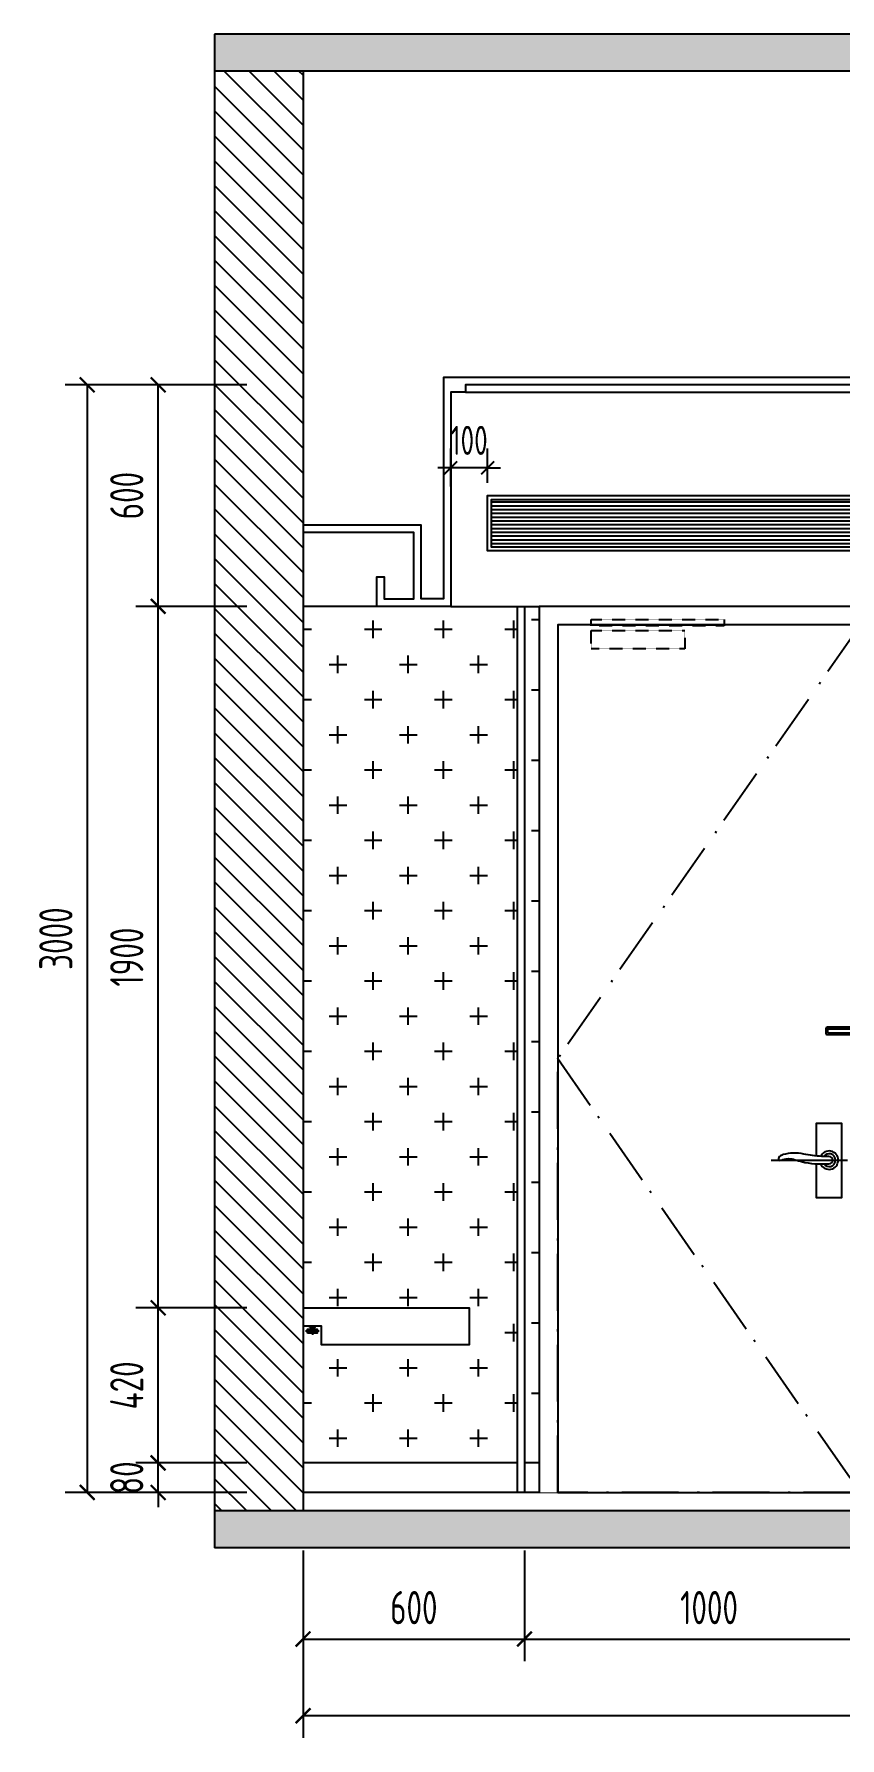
# Model space of a CAD drawing. Header units: millimetres. Extents: x 84706 to 155398, y -6776 to 36429.
# Drawn here: x 130550 to 132734, y 21572 to 26187 of the extents above; entities that cross this region are included whole.
import ezdxf

# ---------------------------------------------------------------- set-up
doc = ezdxf.new("R2010")
doc.units = ezdxf.units.MM
doc.set_wipeout_variables(frame=1)
doc.linetypes.add('HIDDEN2', pattern=[0.1875, 0.125, -0.0625])
doc.linetypes.add('门开启线', pattern=[246.186284, 154.07819, -35.789775, 5.864009, -50.45431])
doc.layers.get('Defpoints').update_dxf_attribs({"color": 250})
for name, color, linetype in [('DOOR', 60, 'Continuous'), ('DT', 2, 'Continuous'), ('EE1-【立面造型线（近看）】Elevation modelling line', 144, 'Continuous'), ('EE5-【立面楼板、墙体】Eloorslab_wall', 150, 'Continuous'), ('EE7-【立面填充】Hatch', 250, 'Continuous'), ('EE8-【立面完成线】Finish', 20, 'Continuous'), ('EL-FURN', 30, 'Continuous'), ('EL-立面看线', 30, 'Continuous'), ('EL-立面看线(稍粗）', 1, 'Continuous'), ('EL-立面细线', 142, 'Continuous'), ('EL-立面造型', 30, 'Continuous'), ('P-04-天花Ceiling AC', 14, 'Continuous'), ('STEEL', 142, 'Continuous')]:
    doc.layers.add(name, color=color, linetype=linetype)
doc.styles.add('尺寸标注', font='ARCHS.SHX', dxfattribs={"width": 0.8})
doc.dimstyles.new('海龙1：25', dxfattribs={"dimscale": 25, "dimtxt": 2.25, "dimasz": 1, "dimexe": 1.5, "dimexo": 1, "dimgap": 1, "dimtad": 1, "dimdec": 0, "dimrnd": 5, "dimdsep": 46, "dimtxsty": '尺寸标注', "dimblk": 'ARCHTICK', "dimblk1": 'ARCHTICK', "dimblk2": 'ARCHTICK', "dimcen": 1, "dimclrd": 44, "dimclre": 44, "dimclrt": 2, "dimadec": 0, "dimazin": 0, "dimtfac": 1, "dimtdec": 0, "dimtix": 1, "dimtmove": 2, "dimatfit": 3, "dimldrblk": 'hl_arrow2', "dimfxl": 0, "dimarcsym": 0})

# ---------------------------------------------------------------- blocks, each defined once
blk = doc.blocks.new('*U845')
at = {"layer": 'EE7-【立面填充】Hatch'}
h = blk.add_hatch(dxfattribs=at)
h.set_pattern_fill('YPSGT-钢筋混凝土', color=256, scale=200, pattern_type=2)
h.set_pattern_definition([(45, (59659.6, 1136.84), (-28.284271, 28.284271), []), (50, (59659.6, 1136.84), (143.45204, -12.55044), [15, -165]), (355, (59659.6, 1136.84), (-27.75027, 150.43842), [12, -132]), (100.4514, (59671.55, 1135.8), (115.70187, 137.8879), [12.74804, -140.22842]), (46.1842, (59659.6, 1176.84), (213.44822, -33.1038), [22.5, -247.5]), (96.6356, (59677.39, 1174.08), (186.93254, 194.82358), [19.12206, -210.3426]), (351.1842, (59659.6, 1176.84), (186.9324, 194.82373), [18, -198]), (21, (59679.6, 1166.84), (119.38141, -80.52379), [15, -165]), (326, (59679.6, 1166.84), (48.66306, 145.03), [12, -132]), (71.4514, (59689.55, 1160.13), (168.04452, 64.5061), [12.74804, -140.22842]), (37.5, (59659.6, 1136.84), (2.431971, 66.57877), [0, -130.4, 0, -134, 0, -132.5]), (7.5, (59659.6, 1136.84), (52.613907, 78.882342), [0, -76.4, 0, -127.4, 0, -50.5]), (327.5, (59615, 1136.84), (106.764487, -4.510974), [0, -50, 0, -156, 0, -207]), (317.5, (59595, 1136.84), (116.637234, 20.020996), [0, -65, 0, -103.6, 0, -147])])
h.paths.add_polyline_path([(152339.9, -85929), (148509.9, -85929), (148509.9, -86029), (152339.9, -86029)])
h.paths.add_polyline_path([(152339.9, -82029), (152339.9, -81929), (148509.9, -81929), (148509.9, -82029)])
h = blk.add_hatch(dxfattribs=at)
h.set_pattern_fill('ANSI31', color=256, scale=15)
h.set_pattern_definition([(45, (153217.076, -84447.61), (-33.67596, 33.67596), [])])
h.paths.add_polyline_path([(152339.9, -85929), (152339.9, -82029), (152099.9, -82029), (152099.9, -85929)])
h.paths.add_polyline_path([(148509.9, -85929), (148749.9, -85929), (148749.9, -82029), (148509.9, -82029)])
at = {"layer": 'EE5-【立面楼板、墙体】Eloorslab_wall'}
for p, q in [((148509.9, -81929), (148509.9, -86029)), ((148509.9, -81929), (152339.9, -81929)), ((152339.9, -81929), (152339.9, -82029)), ((148509.9, -82029), (152339.9, -82029)), ((148749.9, -82029), (148749.9, -85929)), ((152099.9, -82029), (152099.9, -85929)), ((152339.9, -82029), (152339.9, -85929)), ((148509.9, -85929), (152339.9, -85929)), ((152339.9, -85929), (152339.9, -86029)), ((148509.9, -86029), (152339.9, -86029))]:
    blk.add_line(p, q, dxfattribs=at)
at = {"layer": 'EE8-【立面完成线】Finish'}
blk.add_line((148749.9, -85879), (152099.9, -85879), dxfattribs=at)
blk = doc.blocks.new('_ArchTick')
at = {"color": 2, "linetype": 'ByBlock', "const_width": 0.15}
blk.add_lwpolyline([(-0.5, -0.5), (0.5, 0.5)], dxfattribs=at)
blk = doc.blocks.new('*D874')
at = {"layer": 'Defpoints', "color": 0, "transparency": 16777216}
for p in [(131279.1, 22236.7), (131879.1, 22236.7), (131879.1, 21839.8)]:
    blk.add_point(p, dxfattribs=at)
at = {"layer": 'EE1-【立面造型线（近看）】Elevation modelling line', "color": 44, "lineweight": -2, "transparency": 16777216}
for p, q in [((131279.1, 22079.8), (131279.1, 21779.8)), ((131879.1, 22079.8), (131879.1, 21779.8)), ((131279.1, 21839.8), (131879.1, 21839.8))]:
    blk.add_line(p, q, dxfattribs=at)
at = {"layer": 'EE1-【立面造型线（近看）】Elevation modelling line', "color": 44, "lineweight": -2, "transparency": 16777216, "xscale": 40, "yscale": 40, "zscale": 40, "rotation": 180}
blk.add_blockref('_ArchTick', (131279.1, 21839.8), dxfattribs=at)
at = {"layer": 'EE1-【立面造型线（近看）】Elevation modelling line', "color": 44, "lineweight": -2, "transparency": 16777216, "xscale": 40, "yscale": 40, "zscale": 40}
blk.add_blockref('_ArchTick', (131879.1, 21839.8), dxfattribs=at)
at = {"layer": 'EE1-【立面造型线（近看）】Elevation modelling line', "color": 2, "transparency": 16777216, "insert": (131579.1, 21924.8), "char_height": 90, "attachment_point": 5, "style": '尺寸标注'}
blk.add_mtext('600', dxfattribs=at)
blk = doc.blocks.new('hl_arrow2')
at = {"color": 2}
blk.add_line((-0.22, 0), (-1, 0), dxfattribs=at)
blk.add_lwpolyline([(-0.22, 0), (-0.86, -0.69), (-0.65, -0.86), (0, 0), (-0.65, 0.86), (-0.86, 0.69)], close=True, dxfattribs=at)
for points in [[(-0.86, 0.69), (-0.65, 0.86), (-0.22, 0), (0, 0)], [(-0.86, -0.69), (-0.65, -0.86), (-0.22, 0), (0, 0)]]:
    blk.add_solid(points, dxfattribs=at)
blk = doc.blocks.new('*D875')
at = {"layer": 'Defpoints', "color": 0, "transparency": 16777216}
for p in [(131879.1, 22236.7), (132879.1, 22236.7), (132879.1, 21839.8)]:
    blk.add_point(p, dxfattribs=at)
at = {"layer": 'EE1-【立面造型线（近看）】Elevation modelling line', "color": 44, "lineweight": -2, "transparency": 16777216}
for p, q in [((131879.1, 22079.8), (131879.1, 21779.8)), ((132879.1, 22079.8), (132879.1, 21779.8)), ((131879.1, 21839.8), (132879.1, 21839.8))]:
    blk.add_line(p, q, dxfattribs=at)
at = {"layer": 'EE1-【立面造型线（近看）】Elevation modelling line', "color": 44, "lineweight": -2, "transparency": 16777216, "xscale": 40, "yscale": 40, "zscale": 40, "rotation": 180}
blk.add_blockref('_ArchTick', (131879.1, 21839.8), dxfattribs=at)
at = {"layer": 'EE1-【立面造型线（近看）】Elevation modelling line', "color": 44, "lineweight": -2, "transparency": 16777216, "xscale": 40, "yscale": 40, "zscale": 40}
blk.add_blockref('_ArchTick', (132879.1, 21839.8), dxfattribs=at)
at = {"layer": 'EE1-【立面造型线（近看）】Elevation modelling line', "color": 2, "transparency": 16777216, "insert": (132379.1, 21924.8), "char_height": 90, "attachment_point": 5, "style": '尺寸标注'}
blk.add_mtext('1000', dxfattribs=at)
blk = doc.blocks.new('*D887')
at = {"layer": 'Defpoints', "color": 0, "transparency": 16777216}
for p in [(131279.1, 22236.7), (134529.1, 22236.7), (131279.1, 21631.9)]:
    blk.add_point(p, dxfattribs=at)
at = {"layer": 'EE1-【立面造型线（近看）】Elevation modelling line', "color": 44, "lineweight": -2, "transparency": 16777216}
for p, q in [((131279.1, 21871.9), (131279.1, 21571.9)), ((134529.1, 21871.9), (134529.1, 21571.9)), ((134529.1, 21631.9), (131279.1, 21631.9))]:
    blk.add_line(p, q, dxfattribs=at)
at = {"layer": 'EE1-【立面造型线（近看）】Elevation modelling line', "color": 44, "lineweight": -2, "transparency": 16777216, "xscale": 40, "yscale": 40, "zscale": 40, "rotation": 180}
blk.add_blockref('_ArchTick', (131279.1, 21631.9), dxfattribs=at)
at = {"layer": 'EE1-【立面造型线（近看）】Elevation modelling line', "color": 44, "lineweight": -2, "transparency": 16777216, "xscale": 40, "yscale": 40, "zscale": 40}
blk.add_blockref('_ArchTick', (134529.1, 21631.9), dxfattribs=at)
at = {"layer": 'EE1-【立面造型线（近看）】Elevation modelling line', "color": 2, "transparency": 16777216, "insert": (132904.1, 21716.9), "char_height": 90, "attachment_point": 5, "style": '尺寸标注'}
blk.add_mtext('3250', dxfattribs=at)
blk = doc.blocks.new('*D896')
at = {"layer": 'Defpoints', "color": 0, "transparency": 16777216}
for p in [(130886.3, 22316.7), (131279.1, 22316.7), (131279.1, 22236.7)]:
    blk.add_point(p, dxfattribs=at)
at = {"layer": 'EE1-【立面造型线（近看）】Elevation modelling line', "color": 44, "lineweight": -2, "transparency": 16777216}
for p, q in [((130886.3, 22316.7), (130886.3, 22356.7)), ((131126.3, 22316.7), (130826.3, 22316.7)), ((130886.3, 22236.7), (130886.3, 22316.7)), ((131126.3, 22236.7), (130826.3, 22236.7)), ((130886.3, 22236.7), (130886.3, 22196.7))]:
    blk.add_line(p, q, dxfattribs=at)
at = {"layer": 'EE1-【立面造型线（近看）】Elevation modelling line', "color": 44, "lineweight": -2, "transparency": 16777216, "xscale": 40, "yscale": 40, "zscale": 40}
for p, rotation in [((130886.3, 22316.7), 270), ((130886.3, 22236.7), 90)]:
    blk.add_blockref('_ArchTick', p, dxfattribs=dict(at, rotation=rotation))
at = {"layer": 'EE1-【立面造型线（近看）】Elevation modelling line', "color": 2, "transparency": 16777216, "insert": (130801.3, 22276.7), "char_height": 90, "attachment_point": 5, "rotation": 90, "style": '尺寸标注'}
blk.add_mtext('80', dxfattribs=at)
blk = doc.blocks.new('*D897')
at = {"layer": 'Defpoints', "color": 0, "transparency": 16777216}
for p in [(130886.3, 22736.7), (131279.1, 22736.7), (131279.1, 22316.7)]:
    blk.add_point(p, dxfattribs=at)
at = {"layer": 'EE1-【立面造型线（近看）】Elevation modelling line', "color": 44, "lineweight": -2, "transparency": 16777216}
for p, q in [((131126.3, 22736.7), (130826.3, 22736.7)), ((130886.3, 22316.7), (130886.3, 22736.7)), ((131126.3, 22316.7), (130826.3, 22316.7))]:
    blk.add_line(p, q, dxfattribs=at)
at = {"layer": 'EE1-【立面造型线（近看）】Elevation modelling line', "color": 44, "lineweight": -2, "transparency": 16777216, "xscale": 40, "yscale": 40, "zscale": 40}
for p, rotation in [((130886.3, 22736.7), 90), ((130886.3, 22316.7), 270)]:
    blk.add_blockref('_ArchTick', p, dxfattribs=dict(at, rotation=rotation))
at = {"layer": 'EE1-【立面造型线（近看）】Elevation modelling line', "color": 2, "transparency": 16777216, "insert": (130801.3, 22526.7), "char_height": 90, "attachment_point": 5, "rotation": 90, "style": '尺寸标注'}
blk.add_mtext('420', dxfattribs=at)
blk = doc.blocks.new('*D898')
at = {"layer": 'Defpoints', "color": 0, "transparency": 16777216}
for p in [(130886.3, 24636.7), (131279.1, 24636.7), (131279.1, 22736.7)]:
    blk.add_point(p, dxfattribs=at)
at = {"layer": 'EE1-【立面造型线（近看）】Elevation modelling line', "color": 44, "lineweight": -2, "transparency": 16777216}
for p, q in [((131126.3, 24636.7), (130826.3, 24636.7)), ((130886.3, 22736.7), (130886.3, 24636.7)), ((131126.3, 22736.7), (130826.3, 22736.7))]:
    blk.add_line(p, q, dxfattribs=at)
at = {"layer": 'EE1-【立面造型线（近看）】Elevation modelling line', "color": 44, "lineweight": -2, "transparency": 16777216, "xscale": 40, "yscale": 40, "zscale": 40}
for p, rotation in [((130886.3, 24636.7), 90), ((130886.3, 22736.7), 270)]:
    blk.add_blockref('_ArchTick', p, dxfattribs=dict(at, rotation=rotation))
at = {"layer": 'EE1-【立面造型线（近看）】Elevation modelling line', "color": 2, "transparency": 16777216, "insert": (130801.3, 23686.7), "char_height": 90, "attachment_point": 5, "rotation": 90, "style": '尺寸标注'}
blk.add_mtext('1900', dxfattribs=at)
blk = doc.blocks.new('*D899')
at = {"layer": 'Defpoints', "color": 0, "transparency": 16777216}
for p in [(130886.3, 25236.7), (131719.1, 25236.7), (131279.1, 24636.7)]:
    blk.add_point(p, dxfattribs=at)
at = {"layer": 'EE1-【立面造型线（近看）】Elevation modelling line', "color": 44, "lineweight": -2, "transparency": 16777216}
for p, q in [((131126.3, 25236.7), (130826.3, 25236.7)), ((130886.3, 24636.7), (130886.3, 25236.7)), ((131126.3, 24636.7), (130826.3, 24636.7))]:
    blk.add_line(p, q, dxfattribs=at)
at = {"layer": 'EE1-【立面造型线（近看）】Elevation modelling line', "color": 44, "lineweight": -2, "transparency": 16777216, "xscale": 40, "yscale": 40, "zscale": 40}
for p, rotation in [((130886.3, 25236.7), 90), ((130886.3, 24636.7), 270)]:
    blk.add_blockref('_ArchTick', p, dxfattribs=dict(at, rotation=rotation))
at = {"layer": 'EE1-【立面造型线（近看）】Elevation modelling line', "color": 2, "transparency": 16777216, "insert": (130801.3, 24936.7), "char_height": 90, "attachment_point": 5, "rotation": 90, "style": '尺寸标注'}
blk.add_mtext('600', dxfattribs=at)
blk = doc.blocks.new('*D900')
at = {"layer": 'Defpoints', "color": 0, "transparency": 16777216}
for p in [(131719.1, 25236.7), (130694.2, 22236.7), (131279.1, 22236.7)]:
    blk.add_point(p, dxfattribs=at)
at = {"layer": 'EE1-【立面造型线（近看）】Elevation modelling line', "color": 44, "lineweight": -2, "transparency": 16777216}
for p, q in [((130934.2, 25236.7), (130634.2, 25236.7)), ((130694.2, 25236.7), (130694.2, 22236.7)), ((130934.2, 22236.7), (130634.2, 22236.7))]:
    blk.add_line(p, q, dxfattribs=at)
at = {"layer": 'EE1-【立面造型线（近看）】Elevation modelling line', "color": 44, "lineweight": -2, "transparency": 16777216, "xscale": 40, "yscale": 40, "zscale": 40}
for p, rotation in [((130694.2, 25236.7), 90), ((130694.2, 22236.7), 270)]:
    blk.add_blockref('_ArchTick', p, dxfattribs=dict(at, rotation=rotation))
at = {"layer": 'EE1-【立面造型线（近看）】Elevation modelling line', "color": 2, "transparency": 16777216, "insert": (130609.2, 23736.7), "char_height": 90, "attachment_point": 5, "rotation": 90, "style": '尺寸标注'}
blk.add_mtext('3000', dxfattribs=at)
blk = doc.blocks.new('*D1001')
at = {"layer": 'Defpoints', "color": 0, "transparency": 16777216}
for p in [(131679.1, 25011.9), (131679.1, 24926.7), (131779.1, 24936.7)]:
    blk.add_point(p, dxfattribs=at)
at = {"layer": 'EE1-【立面造型线（近看）】Elevation modelling line', "color": 44, "lineweight": -2, "transparency": 16777216}
for p, q in [((131679.1, 24961.7), (131679.1, 25064.4)), ((131779.1, 24971.7), (131779.1, 25064.4)), ((131679.1, 25011.9), (131644.1, 25011.9)), ((131779.1, 25011.9), (131679.1, 25011.9)), ((131779.1, 25011.9), (131814.1, 25011.9))]:
    blk.add_line(p, q, dxfattribs=at)
at = {"layer": 'EE1-【立面造型线（近看）】Elevation modelling line', "color": 44, "lineweight": -2, "transparency": 16777216, "xscale": 35, "yscale": 35, "zscale": 35}
blk.add_blockref('_ArchTick', (131679.1, 25011.9), dxfattribs=at)
at = {"layer": 'EE1-【立面造型线（近看）】Elevation modelling line', "color": 44, "lineweight": -2, "transparency": 16777216, "xscale": 35, "yscale": 35, "zscale": 35, "rotation": 180}
blk.add_blockref('_ArchTick', (131779.1, 25011.9), dxfattribs=at)
at = {"layer": 'EE1-【立面造型线（近看）】Elevation modelling line', "color": 2, "transparency": 16777216, "insert": (131729.1, 25086.3), "char_height": 78.75, "attachment_point": 5, "style": '尺寸标注'}
blk.add_mtext('100', dxfattribs=at)
blk = doc.blocks.new('A$C0D1D0B44')
at = {"layer": 'EL-立面细线', "ltscale": 0.5}
blk.add_line((-157.1, 25), (49.8, 25), dxfattribs=at)
at = {"layer": 'EL-立面细线', "ltscale": 200}
blk.add_lwpolyline([(-35, 15.2), (-35, -75.8), (35, -75.8), (35, 124), (-35, 124), (-35, 36.3)], dxfattribs=at)
blk.add_lwpolyline([(-20, 15), (0, 15, 1), (0, 35), (-20, 35, -0.036098), (-68.4, 41.7, 0.121386), (-125, 40, 0.140776), (-136.1, 32.4, 0.830049), (-130, 25, -0.183636), (-91.5, 26.2, 0.088987)], format="xyb", close=True, dxfattribs=at)
for radius, start, end in [(25, 203.6888, 155.9213), (17.5, 214.0674, 146.4058)]:
    blk.add_arc((0, 25), radius, start, end, dxfattribs=at)
blk = doc.blocks.new('*U855')
blk.add_wipeout([(0, -50), (0, 870), (2400, 870), (2400, -50)])
at = {"layer": 'EL-立面看线'}
blk.add_lwpolyline([(0, -50), (2400, -50), (2400, 870), (0, 870)], dxfattribs=at)
blk.add_lwpolyline([(0, 0), (2350, 0), (2350, 820), (0, 820)], close=True, dxfattribs=at)
at = {"layer": 'EL-立面看线(稍粗）', "linetype": '门开启线'}
blk.add_line((2350, 0), (1175, 820), dxfattribs=at)
blk.add_lwpolyline([(1175, 820), (0, 0), (0, 0), (0, 820), (1175, 820)], dxfattribs=at)
at = {"layer": 'STEEL'}
for p, q in [((1230, -2.5), (1230, -32.5)), ((1270, -2.5), (1230, -2.5)), ((1230, -32.5), (1270, -32.5)), ((1242, -9.5), (1242, -2.5)), ((1258, -9.5), (1242, -9.5)), ((1258, -9.5), (1258, -2.5)), ((1262, -24.5), (1262, -6.5)), ((1267, -6.5), (1262, -6.5)), ((1267, -9.5), (1262, -9.5)), ((1262, -15.5), (1267, -15.5)), ((1262, -21), (1267, -21)), ((1267, -24.5), (1262, -24.5)), ((1267, -24.5), (1267, -6.5)), ((1270, -32.5), (1270, -2.5))]:
    blk.add_line(p, q, dxfattribs=at)
at = {"layer": 'STEEL', "linetype": 'HIDDEN2'}
for points in [[(2285, 476), (2285, 729), (2335, 729), (2335, 476)], [(2347, 369), (2347, 729), (2364, 729), (2364, 369)]]:
    blk.add_lwpolyline(points, close=True, dxfattribs=at)
at = {"layer": 'STEEL'}
blk.add_lwpolyline([(1240, 88.9), (1240, 0), (1260, 0), (1260, 88.9, 0.414214), (1255, 93.9), (1245, 93.9, 0.414214)], format="xyb", close=True, dxfattribs=at)
blk.add_lwpolyline([(1245, 88.9), (1245, 5), (1255, 5), (1255, 88.9)], close=True, dxfattribs=at)
at = {"rotation": 270}
blk.add_blockref('A$C0D1D0B44', (875, 85), dxfattribs=at)
blk = doc.blocks.new('A$C0F9871BB')
at = {"layer": 'DT', "color": 1}
for p, q in [((14.2, 13.5), (0, 13.5)), ((7.1, 0), (7.1, 27))]:
    blk.add_line(p, q, dxfattribs=at)
for points in [[(3.3, 23.4), (10.9, 23.4), (10.9, 3.7), (3.3, 3.7)], [(14.2, 18.4), (16.8, 18.4), (16.8, 8.7), (14.2, 8.7)]]:
    blk.add_lwpolyline(points, close=True, dxfattribs=at)

msp = doc.modelspace()

# ---------------------------------------------------------------- hatches: boundary and pattern name
at = {"layer": 'EE1-【立面造型线（近看）】Elevation modelling line'}
h = msp.add_hatch(dxfattribs=at)
h.set_pattern_fill('CROSS', color=250, scale=15, double=1)
h.paths.add_polyline_path([(131859.1, 24636.7), (131679.1, 24636.7), (131479.1, 24636.7), (131279.1, 24636.7), (131279.1, 22736.7), (131729.1, 22736.7), (131729.1, 22636.7), (131279.1, 22636.7), (131279.1, 22316.7), (131859.1, 22316.7)])
at = {"layer": 'P-04-天花Ceiling AC'}
h = msp.add_hatch(dxfattribs=at)
h.set_pattern_fill('_USER', color=250, scale=10.24, style=0, pattern_type=0)
h.set_pattern_definition([(180, (-800605.686, -268968.414), (0, 10.24), [])])
h.paths.add_polyline_path([(134398.9, 24926.5), (134398.9, 24796.9), (131789.3, 24796.9), (131789.3, 24926.5)])

# ---------------------------------------------------------------- linework, layer by layer
at = {"layer": 'EE1-【立面造型线（近看）】Elevation modelling line'}
msp.add_line((131879.1, 24636.7), (131879.1, 22236.7), dxfattribs=at)
msp.add_lwpolyline([(131279.1, 22736.7), (131729.1, 22736.7), (131729.1, 22636.7), (131329.1, 22636.7), (131329.1, 22686.7), (131279.1, 22686.7)], dxfattribs=at)
at = {"layer": 'EL-FURN', "color": 4}
msp.add_lwpolyline([(134529.1, 24656.7), (134529.1, 25256.7), (134489.1, 25256.7), (134489.1, 25256.7), (131699.1, 25256.7), (131699.1, 25256.7), (131659.1, 25256.7), (131659.1, 24656.7), (131599.1, 24656.7), (131599.1, 24856.7), (131279.1, 24856.7)], dxfattribs=at)
at = {"layer": 'EL-FURN'}
msp.add_lwpolyline([(134529.1, 24636.7), (134509.1, 24636.7), (134509.1, 25216.7), (134469.1, 25216.7), (134469.1, 25236.7), (131719.1, 25236.7), (131719.1, 25216.7), (131679.1, 25216.7), (131679.1, 24636.7), (131479.1, 24636.7), (131479.1, 24716.7), (131499.1, 24716.7), (131499.1, 24656.7), (131579.1, 24656.7), (131579.1, 24836.7), (131279.1, 24836.7)], dxfattribs=at)
at = {"layer": 'EL-立面造型', "color": 250}
for p, q in [((131719.1, 25216.7), (134469.1, 25216.7)), ((131479.1, 24636.7), (131279.1, 24636.7)), ((131679.1, 24636.7), (134509.1, 24636.7))]:
    msp.add_line(p, q, dxfattribs=at)
at = {"layer": 'EL-立面造型', "color": 38}
msp.add_line((131859.1, 24636.7), (131859.1, 22236.7), dxfattribs=at)
at = {"layer": 'EL-立面造型', "color": 3}
msp.add_line((131859.1, 22316.7), (131279.1, 22316.7), dxfattribs=at)
at = {"layer": 'P-04-天花Ceiling AC', "color": 14, "ltscale": 2}
msp.add_lwpolyline([(134409.1, 24936.7), (134409.1, 24786.7), (131779.1, 24786.7), (131779.1, 24936.7)], close=True, dxfattribs=at)
at = {"layer": 'P-04-天花Ceiling AC', "color": 8}
msp.add_lwpolyline([(134398.9, 24926.5), (134398.9, 24796.9), (131789.3, 24796.9), (131789.3, 24926.5)], close=True, dxfattribs=at)

# ---------------------------------------------------------------- block references
at = {"xscale": -1}
msp.add_blockref('*U845', (283379.1, 108115.7), dxfattribs=at)
at = {"layer": 'DOOR', "xscale": 1.349999999022829, "yscale": 1.349999999022829, "zscale": 1.349999999022829, "rotation": 90.39039099364136}
msp.add_blockref('A$C0F9871BB', (131322.5, 22664.1), dxfattribs=at)

# ---------------------------------------------------------------- dimensions: what is measured, and where the dimension line sits
at = {"layer": 'EE1-【立面造型线（近看）】Elevation modelling line'}
for base, p1, p2, picture, middle in [((130694.2, 22236.7), (131719.1, 25236.7), (131279.1, 22236.7), '*D900', (130609.2, 23736.7)), ((130886.3, 25236.7), (131279.1, 24636.7), (131719.1, 25236.7), '*D899', (130801.3, 24936.7)), ((130886.3, 24636.7), (131279.1, 22736.7), (131279.1, 24636.7), '*D898', (130801.3, 23686.7)), ((130886.3, 22736.7), (131279.1, 22316.7), (131279.1, 22736.7), '*D897', (130801.3, 22526.7)), ((130886.3, 22316.7), (131279.1, 22236.7), (131279.1, 22316.7), '*D896', (130801.3, 22276.7))]:
    dim = msp.add_linear_dim(base=base, p1=p1, p2=p2, angle=90, dimstyle='海龙1：25', override={"dimscale": 40, "dimfxl": 6}, dxfattribs=at)
    dim.commit()
    dim.dimension.update_dxf_attribs({"geometry": picture, "text_midpoint": middle})
for base, p1, p2, override, picture, middle in [((131679.1, 25011.9), (131779.1, 24936.7), (131679.1, 24926.7), {"dimscale": 35}, '*D1001', (131729.1, 25086.3)), ((131879.1, 21839.8), (131279.1, 22236.7), (131879.1, 22236.7), {"dimscale": 40, "dimfxl": 6}, '*D874', (131579.1, 21924.8)), ((131279.1, 21631.9), (134529.1, 22236.7), (131279.1, 22236.7), {"dimscale": 40, "dimfxl": 6}, '*D887', (132904.1, 21716.9)), ((132879.1, 21839.8), (131879.1, 22236.7), (132879.1, 22236.7), {"dimscale": 40, "dimfxl": 6}, '*D875', (132379.1, 21924.8))]:
    dim = msp.add_linear_dim(base=base, p1=p1, p2=p2, dimstyle='海龙1：25', override=override, dxfattribs=at)
    dim.commit()
    dim.dimension.update_dxf_attribs({"geometry": picture, "text_midpoint": middle})

# ---------------------------------------------------------------- next in the draw order: block references
at = {"rotation": 90.00000000000001}
msp.add_blockref('*U855', (132789.1, 22236.7), dxfattribs=at)

# ---------------------------------------------------------------- next in the draw order: hatches: boundary and pattern name
at = {"layer": 'EE1-【立面造型线（近看）】Elevation modelling line'}
h = msp.add_hatch(dxfattribs=at)
h.set_pattern_fill('CROSS', color=250, scale=15, double=1)
h.set_pattern_definition([(0, (-975.95, 5837.2), (95.25, 95.25), [47.625, -142.875]), (90, (-952.13, 5813.39), (-95.25, 95.25), [47.625, -142.875])])
h.paths.add_polyline_path([(131919.1, 24636.7), (131879.1, 24636.7), (131879.1, 22316.7), (131919.1, 22316.7)])

# ---------------------------------------------------------------- next in the draw order: linework, layer by layer
at = {"layer": 'EL-立面造型', "color": 3}
msp.add_line((131919.1, 22316.7), (131879.1, 22316.7), dxfattribs=at)

doc.saveas('drawing.dxf')
